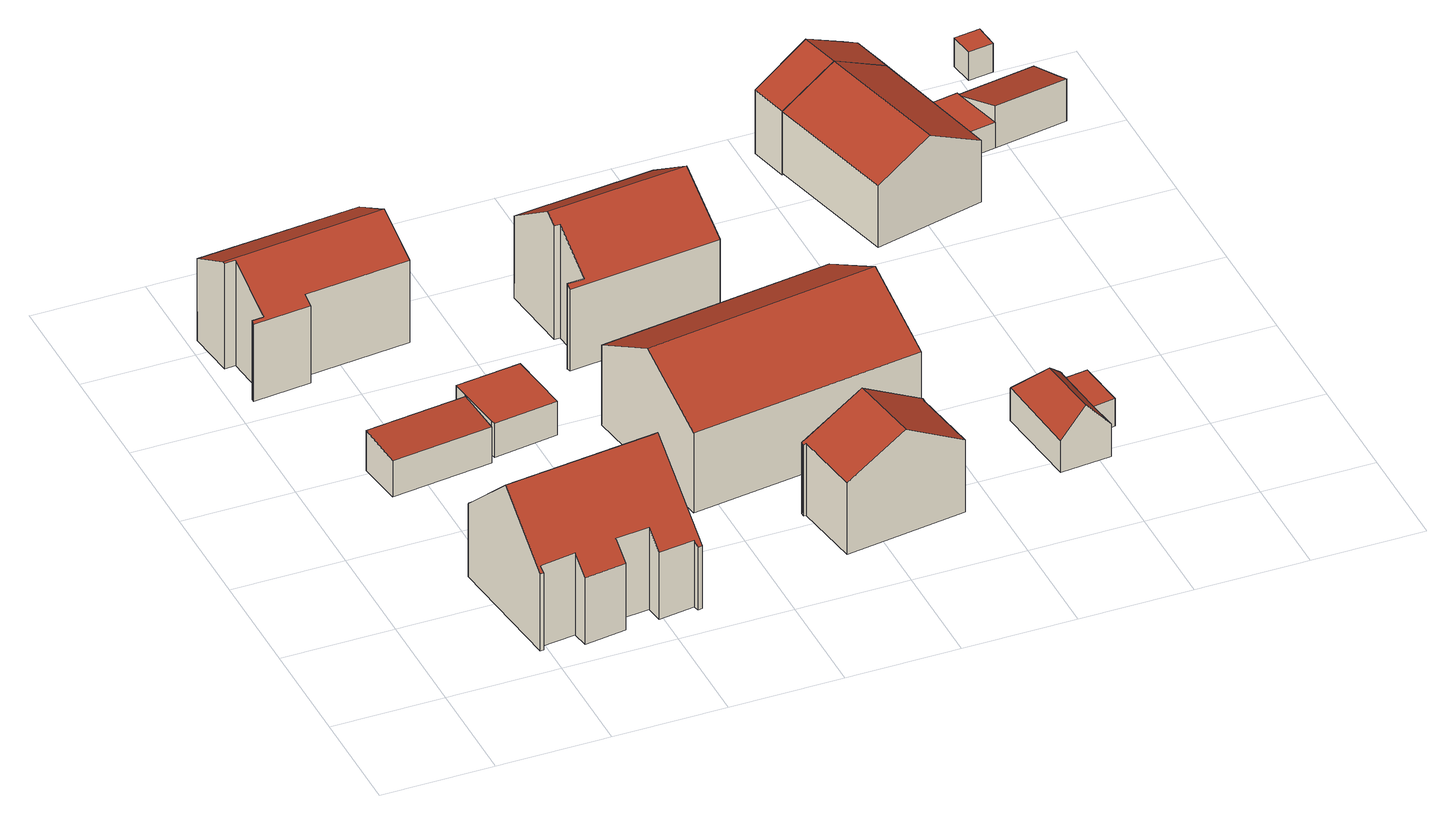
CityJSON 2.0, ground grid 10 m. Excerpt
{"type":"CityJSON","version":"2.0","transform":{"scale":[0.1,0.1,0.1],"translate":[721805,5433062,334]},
"CityObjects":{
"building1":{"type":"Building","attributes":{"Gemeindeschluessel":"09362000","HoeheDach":"348.920","HoeheGrund":"336.210","Methode":"2000","NiedrigsteTraufeDesGebaeudes":"342.277","Geometrietyp2DReferenz":"3000","measuredHeight":12.71,"function":"31001_1000","roofType":"3100"},"address":[{"Country":"Germany","Locality":"Regensburg","ThoroughfareName":"Großprüfening 22a"}],"geometry":[{"type":"Solid","lod":"2","boundaries":[[[[0,1,2,3]],[[4,5,6,7]],[[8,9,10,11]],[[12,13,14,15]],[[16,17,18,19]],[[20,21,22,23,24]],[[25,26,27,28]],[[29,30,22,21]],[[2,26,25,3]],[[18,17,27,26,2,1,10,9,31,23,22,30,14,13]],[[11,10,1,0]],[[31,9,8,7,6]],[[18,13,12,19]],[[23,31,6,5,24]],[[25,28,16,19,12,15,29,21,20,4,7,8,11,0,3]],[[15,14,30,29]],[[20,24,5,4]],[[27,17,16,28]]]],"semantics":{"surfaces":[{"type":"WallSurface","Flaeche":"21.110","Z_MAX":"6.536","Z_MAX_ASL":"342.746","Z_MIN":"0.000","Z_MIN_ASL":"336.210"},{"type":"WallSurface","Flaeche":"97.229","Z_MAX":"7.069","Z_MAX_ASL":"343.279","Z_MIN":"0.000","Z_MIN_ASL":"336.210"},{"type":"WallSurface","Flaeche":"2.434","Z_MAX":"6.069","Z_MAX_ASL":"342.279","Z_MIN":"0.000","Z_MIN_ASL":"336.210"},{"type":"WallSurface","Flaeche":"25.503","Z_MAX":"7.946","Z_MAX_ASL":"344.156","Z_MIN":"0.000","Z_MIN_ASL":"336.210"},{"type":"WallSurface","Flaeche":"23.901","Z_MAX":"6.527","Z_MAX_ASL":"342.737","Z_MIN":"0.000","Z_MIN_ASL":"336.210"},{"type":"WallSurface","Flaeche":"115.198","Z_MAX":"12.710","Z_MAX_ASL":"348.920","Z_MIN":"0.000","Z_MIN_ASL":"336.210"},{"type":"WallSurface","Flaeche":"24.637","Z_MAX":"7.948","Z_MAX_ASL":"344.158","Z_MIN":"0.000","Z_MIN_ASL":"336.210"},{"type":"WallSurface","Flaeche":"2.021","Z_MAX":"7.466","Z_MAX_ASL":"343.676","Z_MIN":"0.000","Z_MIN_ASL":"336.210"},{"type":"WallSurface","Flaeche":"10.824","Z_MAX":"7.946","Z_MAX_ASL":"344.156","Z_MIN":"0.000","Z_MIN_ASL":"336.210"},{"type":"RoofSurface","Dachneigung":"46.662","Dachorientierung":"175.339","Flaeche":"111.926","Z_MAX":"12.710","Z_MAX_ASL":"348.920","Z_MIN":"6.067","Z_MIN_ASL":"342.277"},{"type":"WallSurface","Flaeche":"3.098","Z_MAX":"6.533","Z_MAX_ASL":"342.743","Z_MIN":"0.000","Z_MIN_ASL":"336.210"},{"type":"WallSurface","Flaeche":"125.229","Z_MAX":"12.710","Z_MAX_ASL":"348.920","Z_MIN":"0.000","Z_MIN_ASL":"336.210"},{"type":"WallSurface","Flaeche":"10.894","Z_MAX":"7.946","Z_MAX_ASL":"344.156","Z_MIN":"0.000","Z_MIN_ASL":"336.210"},{"type":"RoofSurface","Dachneigung":"46.662","Dachorientierung":"355.339","Flaeche":"114.258","Z_MAX":"12.710","Z_MAX_ASL":"348.920","Z_MIN":"7.067","Z_MIN_ASL":"343.277"},{"type":"GroundSurface","Flaeche":"164.506","Z_MAX":"0.000","Z_MAX_ASL":"336.210","Z_MIN":"0.000","Z_MIN_ASL":"336.210"},{"type":"WallSurface","Flaeche":"3.863","Z_MAX":"7.937","Z_MAX_ASL":"344.147","Z_MIN":"0.000","Z_MIN_ASL":"336.210"},{"type":"WallSurface","Flaeche":"1.063","Z_MAX":"7.069","Z_MAX_ASL":"343.279","Z_MIN":"0.000","Z_MIN_ASL":"336.210"},{"type":"WallSurface","Flaeche":"10.897","Z_MAX":"7.948","Z_MAX_ASL":"344.158","Z_MIN":"0.000","Z_MIN_ASL":"336.210"}],"values":[[0,1,2,3,4,5,6,7,8,9,10,11,12,13,14,15,16,17]]}}]},
"building2":{"type":"Building","attributes":{"Gemeindeschluessel":"09362000","HoeheDach":"339.550","HoeheGrund":"335.730","Methode":"1000","NiedrigsteTraufeDesGebaeudes":"339.179","Geometrietyp2DReferenz":"3000","measuredHeight":3.82,"function":"31001_2000","roofType":"1000"},"geometry":[{"type":"Solid","lod":"2","boundaries":[[[[32,33,34,35]],[[36,32,35,37]],[[37,38,39,36]],[[37,35,34,38]],[[38,34,33,39]],[[39,33,32,36]]]],"semantics":{"surfaces":[{"type":"RoofSurface","Dachneigung":"84.867","Dachorientierung":"172.640","Flaeche":"37.493","Z_MAX":"3.820","Z_MAX_ASL":"339.550","Z_MIN":"3.449","Z_MIN_ASL":"339.179"},{"type":"WallSurface","Flaeche":"14.884","Z_MAX":"3.820","Z_MAX_ASL":"339.550","Z_MIN":"0.000","Z_MIN_ASL":"335.730"},{"type":"GroundSurface","Flaeche":"37.343","Z_MAX":"0.000","Z_MAX_ASL":"335.730","Z_MIN":"0.000","Z_MIN_ASL":"335.730"},{"type":"WallSurface","Flaeche":"34.706","Z_MAX":"3.820","Z_MAX_ASL":"339.550","Z_MIN":"0.000","Z_MIN_ASL":"335.730"},{"type":"WallSurface","Flaeche":"15.022","Z_MAX":"3.820","Z_MAX_ASL":"339.550","Z_MIN":"0.000","Z_MIN_ASL":"335.730"},{"type":"WallSurface","Flaeche":"31.303","Z_MAX":"3.452","Z_MAX_ASL":"339.182","Z_MIN":"0.000","Z_MIN_ASL":"335.730"}],"values":[[0,1,2,3,4,5]]}}]},
"building3":{"type":"Building","attributes":{"Gemeindeschluessel":"09362000","HoeheDach":"345.400","HoeheGrund":"334.962","Methode":"2000","NiedrigsteTraufeDesGebaeudes":"342.457","Geometrietyp2DReferenz":"3000","measuredHeight":10.44,"function":"31001_1000","roofType":"3100"},"address":[{"Country":"Germany","Locality":"Regensburg","ThoroughfareName":"Bei der Schanze 10a"}],"geometry":[{"type":"Solid","lod":"2","boundaries":[[[[40,41,42,43]],[[44,45,46,47,48,49,50,51,52,53]],[[54,46,45,55]],[[56,50,49,57]],[[58,52,51,59]],[[50,56,59,51]],[[60,44,53,61]],[[61,53,52,58]],[[54,43,42,47,46]],[[60,61,58,59,56,57,40,43,54,55]],[[48,47,42,41]],[[44,60,55,45]],[[40,57,49,48,41]]]],"semantics":{"surfaces":[{"type":"WallSurface","Flaeche":"116.426","Z_MAX":"8.015","Z_MAX_ASL":"342.977","Z_MIN":"0.000","Z_MIN_ASL":"334.962"},{"type":"RoofSurface","Dachneigung":"60.045","Dachorientierung":"174.421","Flaeche":"69.303","Z_MAX":"10.438","Z_MAX_ASL":"345.400","Z_MIN":"7.495","Z_MIN_ASL":"342.457"},{"type":"WallSurface","Flaeche":"76.322","Z_MAX":"8.086","Z_MAX_ASL":"343.048","Z_MIN":"0.000","Z_MIN_ASL":"334.962"},{"type":"WallSurface","Flaeche":"10.346","Z_MAX":"10.327","Z_MAX_ASL":"345.289","Z_MIN":"0.000","Z_MIN_ASL":"334.962"},{"type":"WallSurface","Flaeche":"7.799","Z_MAX":"7.716","Z_MAX_ASL":"342.678","Z_MIN":"0.000","Z_MIN_ASL":"334.962"},{"type":"WallSurface","Flaeche":"40.932","Z_MAX":"10.327","Z_MAX_ASL":"345.289","Z_MIN":"0.000","Z_MIN_ASL":"334.962"},{"type":"WallSurface","Flaeche":"38.235","Z_MAX":"7.509","Z_MAX_ASL":"342.471","Z_MIN":"0.000","Z_MIN_ASL":"334.962"},{"type":"WallSurface","Flaeche":"2.745","Z_MAX":"7.716","Z_MAX_ASL":"342.678","Z_MIN":"0.000","Z_MIN_ASL":"334.962"},{"type":"WallSurface","Flaeche":"76.570","Z_MAX":"10.438","Z_MAX_ASL":"345.400","Z_MIN":"0.000","Z_MIN_ASL":"334.962"},{"type":"GroundSurface","Flaeche":"121.386","Z_MAX":"0.000","Z_MAX_ASL":"334.962","Z_MIN":"0.000","Z_MIN_ASL":"334.962"},{"type":"RoofSurface","Dachneigung":"60.042","Dachorientierung":"354.426","Flaeche":"70.797","Z_MAX":"10.438","Z_MAX_ASL":"345.400","Z_MIN":"7.998","Z_MIN_ASL":"342.960"},{"type":"WallSurface","Flaeche":"7.799","Z_MAX":"8.072","Z_MAX_ASL":"343.034","Z_MIN":"0.000","Z_MIN_ASL":"334.962"},{"type":"WallSurface","Flaeche":"41.045","Z_MAX":"10.438","Z_MAX_ASL":"345.400","Z_MIN":"0.000","Z_MIN_ASL":"334.962"}],"values":[[0,1,2,3,4,5,6,7,8,9,10,11,12]]}}]},
"building4":{"type":"Building","attributes":{"Gemeindeschluessel":"09362000","HoeheDach":"339.787","HoeheGrund":"336.510","Methode":"1000","NiedrigsteTraufeDesGebaeudes":"339.787","Geometrietyp2DReferenz":"3000","measuredHeight":3.28,"function":"31001_2000","roofType":"1000"},"geometry":[{"type":"Solid","lod":"2","boundaries":[[[[62,63,64,65,66,67]],[[68,64,63,69]],[[70,71,72,68,69,73]],[[70,67,66,71]],[[72,65,64,68]],[[69,63,62,73]],[[73,62,67,70]],[[71,66,65,72]]]],"semantics":{"surfaces":[{"type":"RoofSurface","Dachneigung":"90.000","Dachorientierung":"-1.000","Flaeche":"34.132","Z_MAX":"3.277","Z_MAX_ASL":"339.787","Z_MIN":"3.277","Z_MIN_ASL":"339.787"},{"type":"WallSurface","Flaeche":"1.338","Z_MAX":"3.277","Z_MAX_ASL":"339.787","Z_MIN":"0.000","Z_MIN_ASL":"336.510"},{"type":"GroundSurface","Flaeche":"34.132","Z_MAX":"0.000","Z_MAX_ASL":"336.510","Z_MIN":"0.000","Z_MIN_ASL":"336.510"},{"type":"WallSurface","Flaeche":"18.885","Z_MAX":"3.277","Z_MAX_ASL":"339.787","Z_MIN":"0.000","Z_MIN_ASL":"336.510"},{"type":"WallSurface","Flaeche":"18.854","Z_MAX":"3.277","Z_MAX_ASL":"339.787","Z_MIN":"0.000","Z_MIN_ASL":"336.510"},{"type":"WallSurface","Flaeche":"13.544","Z_MAX":"3.277","Z_MAX_ASL":"339.787","Z_MIN":"0.000","Z_MIN_ASL":"336.510"},{"type":"WallSurface","Flaeche":"4.509","Z_MAX":"3.277","Z_MAX_ASL":"339.787","Z_MIN":"0.000","Z_MIN_ASL":"336.510"},{"type":"WallSurface","Flaeche":"19.346","Z_MAX":"3.277","Z_MAX_ASL":"339.787","Z_MIN":"0.000","Z_MIN_ASL":"336.510"}],"values":[[0,1,2,3,4,5,6,7]]}}]},
"building5":{"type":"Building","attributes":{"Gemeindeschluessel":"09362000","HoeheDach":"347.887","HoeheGrund":"337.760","Methode":"1000","NiedrigsteTraufeDesGebaeudes":"344.660","Geometrietyp2DReferenz":"3000","measuredHeight":10.13,"function":"31001_1000","roofType":"3100"},"address":[{"Country":"Germany","Locality":"Regensburg","ThoroughfareName":"Großprüfening 20d"}],"geometry":[{"type":"Solid","lod":"2","boundaries":[[[[74,75,76,77,78,79]],[[80,81,82,83,84,85,86,87]],[[80,87,88,77,76]],[[78,89,84,83,79]],[[74,82,81,75]],[[90,86,85,91]],[[80,76,75,81]],[[84,89,91,85]],[[90,91,89,78,77,88]],[[86,90,88,87]],[[82,74,79,83]]]],"semantics":{"surfaces":[{"type":"RoofSurface","Dachneigung":"60.100","Dachorientierung":"263.527","Flaeche":"41.371","Z_MAX":"10.127","Z_MAX_ASL":"347.887","Z_MIN":"6.900","Z_MIN_ASL":"344.660"},{"type":"GroundSurface","Flaeche":"71.745","Z_MAX":"-0.000","Z_MAX_ASL":"337.760","Z_MIN":"-0.000","Z_MIN_ASL":"337.760"},{"type":"WallSurface","Flaeche":"92.911","Z_MAX":"10.127","Z_MAX_ASL":"347.887","Z_MIN":"-0.000","Z_MIN_ASL":"337.760"},{"type":"WallSurface","Flaeche":"95.432","Z_MAX":"10.127","Z_MAX_ASL":"347.887","Z_MIN":"-0.000","Z_MIN_ASL":"337.760"},{"type":"WallSurface","Flaeche":"1.253","Z_MAX":"7.004","Z_MAX_ASL":"344.764","Z_MIN":"-0.000","Z_MIN_ASL":"337.760"},{"type":"WallSurface","Flaeche":"1.051","Z_MAX":"6.991","Z_MAX_ASL":"344.751","Z_MIN":"-0.000","Z_MIN_ASL":"337.760"},{"type":"WallSurface","Flaeche":"43.491","Z_MAX":"7.004","Z_MAX_ASL":"344.764","Z_MIN":"-0.000","Z_MIN_ASL":"337.760"},{"type":"WallSurface","Flaeche":"2.647","Z_MAX":"6.908","Z_MAX_ASL":"344.668","Z_MIN":"-0.000","Z_MIN_ASL":"337.760"},{"type":"RoofSurface","Dachneigung":"60.101","Dachorientierung":"83.527","Flaeche":"41.389","Z_MAX":"10.127","Z_MAX_ASL":"347.887","Z_MIN":"6.904","Z_MIN_ASL":"344.664"},{"type":"WallSurface","Flaeche":"43.451","Z_MAX":"7.014","Z_MAX_ASL":"344.774","Z_MIN":"-0.000","Z_MIN_ASL":"337.760"},{"type":"WallSurface","Flaeche":"2.568","Z_MAX":"6.901","Z_MAX_ASL":"344.662","Z_MIN":"-0.000","Z_MIN_ASL":"337.760"}],"values":[[0,1,2,3,4,5,6,7,8,9,10]]}}]},
"building6":{"type":"Building","attributes":{"Gemeindeschluessel":"09362000","HoeheDach":"348.583","HoeheGrund":"336.770","Methode":"1000","NiedrigsteTraufeDesGebaeudes":"344.588","Geometrietyp2DReferenz":"3000","measuredHeight":11.81,"function":"31001_1000","roofType":"3100"},"address":[{"Country":"Germany","Locality":"Regensburg","ThoroughfareName":"Großprüfening 20c"}],"geometry":[{"type":"Solid","lod":"2","boundaries":[[[[92,93,94,95]],[[96,92,95,97,98]],[[99,100,94,93,101]],[[98,97,100,99]],[[95,94,100,97]],[[99,101,96,98]],[[101,93,92,96]]]],"semantics":{"surfaces":[{"type":"RoofSurface","Dachneigung":"60.011","Dachorientierung":"174.211","Flaeche":"167.914","Z_MAX":"11.813","Z_MAX_ASL":"348.583","Z_MIN":"7.818","Z_MIN_ASL":"344.588"},{"type":"WallSurface","Flaeche":"135.895","Z_MAX":"11.813","Z_MAX_ASL":"348.583","Z_MIN":"0.000","Z_MIN_ASL":"336.770"},{"type":"WallSurface","Flaeche":"135.887","Z_MAX":"11.813","Z_MAX_ASL":"348.583","Z_MIN":"0.000","Z_MIN_ASL":"336.770"},{"type":"WallSurface","Flaeche":"164.315","Z_MAX":"7.818","Z_MAX_ASL":"344.588","Z_MIN":"0.000","Z_MIN_ASL":"336.770"},{"type":"RoofSurface","Dachneigung":"60.011","Dachorientierung":"354.211","Flaeche":"167.956","Z_MAX":"11.813","Z_MAX_ASL":"348.583","Z_MIN":"7.818","Z_MIN_ASL":"344.588"},{"type":"GroundSurface","Flaeche":"290.904","Z_MAX":"0.000","Z_MAX_ASL":"336.770","Z_MIN":"0.000","Z_MIN_ASL":"336.770"},{"type":"WallSurface","Flaeche":"164.237","Z_MAX":"7.818","Z_MAX_ASL":"344.588","Z_MIN":"0.000","Z_MIN_ASL":"336.770"}],"values":[[0,1,2,3,4,5,6]]}}]},
"building7":{"type":"Building","attributes":{"Gemeindeschluessel":"09362000","HoeheDach":"347.840","HoeheGrund":"336.031","Methode":"1000","NiedrigsteTraufeDesGebaeudes":"344.027","Geometrietyp2DReferenz":"3000","measuredHeight":11.81,"function":"31001_1000","roofType":"3100"},"address":[{"Country":"Germany","Locality":"Regensburg","ThoroughfareName":"Bei der Schanze 10"}],"geometry":[{"type":"Solid","lod":"2","boundaries":[[[[102,103,104,105]],[[106,107,108,109,110]],[[111,112,113,114,115]],[[116,117,105,104]],[[118,119,113,112]],[[114,109,108,115]],[[116,104,103,118,112,111,107,106]],[[117,110,109,114,113,119,102,105]],[[111,115,108,107]],[[117,116,106,110]],[[103,102,119,118]]]],"semantics":{"surfaces":[{"type":"WallSurface","Flaeche":"12.410","Z_MAX":"8.254","Z_MAX_ASL":"344.285","Z_MIN":"0.000","Z_MIN_ASL":"336.031"},{"type":"WallSurface","Flaeche":"105.801","Z_MAX":"11.809","Z_MAX_ASL":"347.840","Z_MIN":"0.000","Z_MIN_ASL":"336.031"},{"type":"WallSurface","Flaeche":"65.261","Z_MAX":"11.809","Z_MAX_ASL":"347.840","Z_MIN":"0.000","Z_MIN_ASL":"336.031"},{"type":"WallSurface","Flaeche":"2.859","Z_MAX":"8.254","Z_MAX_ASL":"344.285","Z_MIN":"0.000","Z_MIN_ASL":"336.031"},{"type":"WallSurface","Flaeche":"5.098","Z_MAX":"11.046","Z_MAX_ASL":"347.077","Z_MIN":"0.000","Z_MIN_ASL":"336.031"},{"type":"RoofSurface","Dachneigung":"54.543","Dachorientierung":"353.879","Flaeche":"82.320","Z_MAX":"11.809","Z_MAX_ASL":"347.840","Z_MIN":"7.996","Z_MIN_ASL":"344.027"},{"type":"GroundSurface","Flaeche":"132.668","Z_MAX":"0.000","Z_MAX_ASL":"336.031","Z_MIN":"0.000","Z_MIN_ASL":"336.031"},{"type":"RoofSurface","Dachneigung":"54.551","Dachorientierung":"173.884","Flaeche":"80.545","Z_MAX":"11.809","Z_MAX_ASL":"347.840","Z_MIN":"8.004","Z_MIN_ASL":"344.035"},{"type":"WallSurface","Flaeche":"100.438","Z_MAX":"8.011","Z_MAX_ASL":"344.042","Z_MIN":"0.000","Z_MIN_ASL":"336.031"},{"type":"WallSurface","Flaeche":"108.720","Z_MAX":"8.004","Z_MAX_ASL":"344.035","Z_MIN":"0.000","Z_MIN_ASL":"336.031"},{"type":"WallSurface","Flaeche":"37.825","Z_MAX":"11.045","Z_MAX_ASL":"347.076","Z_MIN":"0.000","Z_MIN_ASL":"336.031"}],"values":[[0,1,2,3,4,5,6,7,8,9,10]]}}]},
"building8":{"type":"Building","attributes":{"Gemeindeschluessel":"09362000","HoeheDach":"343.755","HoeheGrund":"338.020","Methode":"1000","NiedrigsteTraufeDesGebaeudes":"341.132","Geometrietyp2DReferenz":"3000","measuredHeight":5.74,"function":"31001_1000","roofType":"3200"},"address":[{"Country":"Germany","Locality":"Regensburg","ThoroughfareName":"Großprüfening 23"}],"geometry":[{"type":"Solid","lod":"2","boundaries":[[[[120,121,122,123,124]],[[125,126,127,128]],[[129,130,122,121]],[[131,132,133,134]],[[124,123,127,126]],[[120,135,131,134,129,121]],[[128,132,131,135,125]],[[123,122,130,133,132,128,127]],[[134,133,130,129]],[[125,135,120,124,126]]]],"semantics":{"surfaces":[{"type":"WallSurface","Flaeche":"20.250","Z_MAX":"5.735","Z_MAX_ASL":"343.755","Z_MIN":"0.000","Z_MIN_ASL":"338.020"},{"type":"RoofSurface","Dachneigung":"41.434","Dachorientierung":"357.357","Flaeche":"7.704","Z_MAX":"5.735","Z_MAX_ASL":"343.755","Z_MIN":"3.112","Z_MIN_ASL":"341.132"},{"type":"WallSurface","Flaeche":"9.534","Z_MAX":"3.191","Z_MAX_ASL":"341.211","Z_MIN":"0.000","Z_MIN_ASL":"338.020"},{"type":"WallSurface","Flaeche":"1.120","Z_MAX":"3.190","Z_MAX_ASL":"341.210","Z_MIN":"0.000","Z_MIN_ASL":"338.020"},{"type":"RoofSurface","Dachneigung":"41.433","Dachorientierung":"265.461","Flaeche":"23.295","Z_MAX":"5.735","Z_MAX_ASL":"343.755","Z_MIN":"3.126","Z_MIN_ASL":"341.146"},{"type":"GroundSurface","Flaeche":"35.903","Z_MAX":"0.000","Z_MAX_ASL":"338.020","Z_MIN":"0.000","Z_MIN_ASL":"338.020"},{"type":"WallSurface","Flaeche":"14.143","Z_MAX":"3.242","Z_MAX_ASL":"341.262","Z_MIN":"0.000","Z_MIN_ASL":"338.020"},{"type":"RoofSurface","Dachneigung":"41.433","Dachorientierung":"85.461","Flaeche":"23.256","Z_MAX":"5.735","Z_MAX_ASL":"343.755","Z_MIN":"3.187","Z_MIN_ASL":"341.207"},{"type":"WallSurface","Flaeche":"14.620","Z_MAX":"3.191","Z_MAX_ASL":"341.211","Z_MIN":"0.000","Z_MIN_ASL":"338.020"},{"type":"WallSurface","Flaeche":"25.602","Z_MAX":"3.245","Z_MAX_ASL":"341.265","Z_MIN":"0.000","Z_MIN_ASL":"338.020"}],"values":[[0,1,2,3,4,5,6,7,8,9]]}}]},
"building9":{"type":"Building","attributes":{"Gemeindeschluessel":"09362000","HoeheDach":"340.902","HoeheGrund":"338.220","Methode":"3100","NiedrigsteTraufeDesGebaeudes":"340.902","Geometrietyp2DReferenz":"3000","measuredHeight":2.68,"function":"31001_2000","roofType":"1000"},"geometry":[{"type":"Solid","lod":"2","boundaries":[[[[136,137,138,139]],[[140,141,142,143]],[[139,138,143,142]],[[137,140,143,138]],[[141,136,139,142]],[[141,140,137,136]]]],"semantics":{"surfaces":[{"type":"WallSurface","Flaeche":"12.053","Z_MAX":"2.682","Z_MAX_ASL":"340.902","Z_MIN":"0.000","Z_MIN_ASL":"338.220"},{"type":"WallSurface","Flaeche":"12.297","Z_MAX":"2.682","Z_MAX_ASL":"340.902","Z_MIN":"0.000","Z_MIN_ASL":"338.220"},{"type":"GroundSurface","Flaeche":"10.072","Z_MAX":"0.000","Z_MAX_ASL":"338.220","Z_MIN":"0.000","Z_MIN_ASL":"338.220"},{"type":"WallSurface","Flaeche":"5.959","Z_MAX":"2.682","Z_MAX_ASL":"340.902","Z_MIN":"0.000","Z_MIN_ASL":"338.220"},{"type":"WallSurface","Flaeche":"5.955","Z_MAX":"2.682","Z_MAX_ASL":"340.902","Z_MIN":"0.000","Z_MIN_ASL":"338.220"},{"type":"RoofSurface","Dachneigung":"90.000","Dachorientierung":"-1.000","Flaeche":"10.072","Z_MAX":"2.682","Z_MAX_ASL":"340.902","Z_MIN":"2.682","Z_MIN_ASL":"340.902"}],"values":[[0,1,2,3,4,5]]}}]},
"building10":{"type":"Building","attributes":{"Gemeindeschluessel":"09362000","HoeheDach":"346.110","HoeheGrund":"337.380","Methode":"2000","NiedrigsteTraufeDesGebaeudes":"343.386","Geometrietyp2DReferenz":"3000","measuredHeight":8.73,"function":"31001_1000","roofType":"3100"},"address":[{"Country":"Germany","Locality":"Regensburg","ThoroughfareName":"Bei der Schanze 9"}],"geometry":[{"type":"Solid","lod":"2","boundaries":[[[[144,145,146,147,148]],[[149,150,151,152,153]],[[148,147,154,155]],[[152,151,146,145]],[[144,148,155,156,149,153]],[[154,147,146,151,150]],[[153,152,145,144]],[[154,150,149,156,155]]]],"semantics":{"surfaces":[{"type":"WallSurface","Flaeche":"75.008","Z_MAX":"8.730","Z_MAX_ASL":"346.110","Z_MIN":"-0.000","Z_MIN_ASL":"337.380"},{"type":"WallSurface","Flaeche":"74.794","Z_MAX":"8.730","Z_MAX_ASL":"346.110","Z_MIN":"-0.000","Z_MIN_ASL":"337.380"},{"type":"WallSurface","Flaeche":"16.175","Z_MAX":"6.008","Z_MAX_ASL":"343.389","Z_MIN":"-0.000","Z_MIN_ASL":"337.380"},{"type":"RoofSurface","Dachneigung":"61.883","Dachorientierung":"258.539","Flaeche":"72.614","Z_MAX":"8.730","Z_MAX_ASL":"346.110","Z_MIN":"6.017","Z_MIN_ASL":"343.397"},{"type":"GroundSurface","Flaeche":"127.941","Z_MAX":"-0.000","Z_MAX_ASL":"337.380","Z_MIN":"-0.000","Z_MIN_ASL":"337.380"},{"type":"RoofSurface","Dachneigung":"61.883","Dachorientierung":"78.539","Flaeche":"72.446","Z_MAX":"8.730","Z_MAX_ASL":"346.110","Z_MIN":"6.006","Z_MIN_ASL":"343.386"},{"type":"WallSurface","Flaeche":"76.002","Z_MAX":"6.017","Z_MAX_ASL":"343.397","Z_MIN":"-0.000","Z_MIN_ASL":"337.380"},{"type":"WallSurface","Flaeche":"59.327","Z_MAX":"6.024","Z_MAX_ASL":"343.405","Z_MIN":"-0.000","Z_MIN_ASL":"337.380"}],"values":[[0,1,2,3,4,5,6,7]]}}]},
"building11":{"type":"Building","attributes":{"Gemeindeschluessel":"09362000","HoeheDach":"346.110","HoeheGrund":"337.240","Methode":"2000","NiedrigsteTraufeDesGebaeudes":"343.396","Geometrietyp2DReferenz":"3000","measuredHeight":8.87,"function":"31001_2000","roofType":"3100"},"geometry":[{"type":"Solid","lod":"2","boundaries":[[[[157,145,158,159]],[[157,159,160,161,162]],[[160,163,164,161]],[[160,159,158,165,163]],[[146,145,157,162,147]],[[147,162,161,164]],[[147,164,163,165,146]],[[145,146,165,158]]]],"semantics":{"surfaces":[{"type":"WallSurface","Flaeche":"22.107","Z_MAX":"6.158","Z_MAX_ASL":"343.398","Z_MIN":"0.000","Z_MIN_ASL":"337.240"},{"type":"GroundSurface","Flaeche":"37.655","Z_MAX":"0.000","Z_MAX_ASL":"337.240","Z_MIN":"0.000","Z_MIN_ASL":"337.240"},{"type":"WallSurface","Flaeche":"9.294","Z_MAX":"6.915","Z_MAX_ASL":"344.155","Z_MIN":"0.000","Z_MIN_ASL":"337.240"},{"type":"WallSurface","Flaeche":"67.217","Z_MAX":"8.870","Z_MAX_ASL":"346.110","Z_MIN":"0.000","Z_MIN_ASL":"337.240"},{"type":"WallSurface","Flaeche":"76.495","Z_MAX":"8.870","Z_MAX_ASL":"346.110","Z_MIN":"0.000","Z_MIN_ASL":"337.240"},{"type":"WallSurface","Flaeche":"23.435","Z_MAX":"6.157","Z_MAX_ASL":"343.397","Z_MIN":"0.000","Z_MIN_ASL":"337.240"},{"type":"RoofSurface","Dachneigung":"61.949","Dachorientierung":"76.371","Flaeche":"21.647","Z_MAX":"8.870","Z_MAX_ASL":"346.110","Z_MIN":"6.157","Z_MIN_ASL":"343.397"},{"type":"RoofSurface","Dachneigung":"61.943","Dachorientierung":"256.380","Flaeche":"21.021","Z_MAX":"8.870","Z_MAX_ASL":"346.110","Z_MIN":"6.156","Z_MIN_ASL":"343.396"}],"values":[[0,1,2,3,4,5,6,7]]}}]},
"building12":{"type":"Building","attributes":{"Gemeindeschluessel":"09362000","HoeheDach":"342.002","HoeheGrund":"337.900","Methode":"2000","NiedrigsteTraufeDesGebaeudes":"340.218","Geometrietyp2DReferenz":"3000","measuredHeight":4.1,"function":"31001_2000","roofType":"2100"},"geometry":[{"type":"Solid","lod":"2","boundaries":[[[[166,167,168,169,170]],[[167,171,168]],[[172,173,174,175]],[[172,175,176,168,171,177]],[[178,167,166,179]],[[179,166,170,180]],[[175,174,180,170,169,176]],[[176,169,168]],[[173,172,177,181]],[[174,173,181,178,179,180]],[[181,177,171,167,178]]]],"semantics":{"surfaces":[{"type":"RoofSurface","Dachneigung":"90.000","Dachorientierung":"-1.000","Flaeche":"23.552","Z_MAX":"2.490","Z_MAX_ASL":"340.390","Z_MIN":"2.490","Z_MIN_ASL":"340.390"},{"type":"WallSurface","Flaeche":"3.569","Z_MAX":"4.102","Z_MAX_ASL":"342.002","Z_MIN":"2.490","Z_MIN_ASL":"340.390"},{"type":"WallSurface","Flaeche":"11.361","Z_MAX":"3.696","Z_MAX_ASL":"341.596","Z_MIN":"0.000","Z_MIN_ASL":"337.900"},{"type":"RoofSurface","Dachneigung":"69.951","Dachorientierung":"350.277","Flaeche":"36.155","Z_MAX":"4.102","Z_MAX_ASL":"342.002","Z_MIN":"2.318","Z_MIN_ASL":"340.218"},{"type":"WallSurface","Flaeche":"11.987","Z_MAX":"2.490","Z_MAX_ASL":"340.390","Z_MIN":"0.000","Z_MIN_ASL":"337.900"},{"type":"WallSurface","Flaeche":"12.217","Z_MAX":"2.490","Z_MAX_ASL":"340.390","Z_MIN":"0.000","Z_MIN_ASL":"337.900"},{"type":"WallSurface","Flaeche":"28.682","Z_MAX":"2.490","Z_MAX_ASL":"340.390","Z_MIN":"0.000","Z_MIN_ASL":"337.900"},{"type":"WallSurface","Flaeche":"0.041","Z_MAX":"2.490","Z_MAX_ASL":"340.390","Z_MIN":"2.318","Z_MIN_ASL":"340.218"},{"type":"WallSurface","Flaeche":"4.304","Z_MAX":"4.099","Z_MAX_ASL":"341.999","Z_MIN":"0.000","Z_MIN_ASL":"337.900"},{"type":"GroundSurface","Flaeche":"57.519","Z_MAX":"0.000","Z_MAX_ASL":"337.900","Z_MIN":"0.000","Z_MIN_ASL":"337.900"},{"type":"WallSurface","Flaeche":"27.473","Z_MAX":"4.102","Z_MAX_ASL":"342.002","Z_MIN":"0.000","Z_MIN_ASL":"337.900"}],"values":[[0,1,2,3,4,5,6,7,8,9,10]]}}]},
"building13":{"type":"Building","attributes":{"Gemeindeschluessel":"09362000","HoeheDach":"340.842","HoeheGrund":"338.020","Methode":"3100","NiedrigsteTraufeDesGebaeudes":"340.842","Geometrietyp2DReferenz":"3000","measuredHeight":2.82,"function":"31001_2000","roofType":"1000"},"geometry":[{"type":"Solid","lod":"2","boundaries":[[[[182,183,184,185]],[[185,184,186,187]],[[187,186,188,189]],[[184,183,188,186]],[[183,182,189,188]],[[182,185,187,189]]]],"semantics":{"surfaces":[{"type":"RoofSurface","Dachneigung":"90.000","Dachorientierung":"-1.000","Flaeche":"4.979","Z_MAX":"2.822","Z_MAX_ASL":"340.842","Z_MIN":"2.822","Z_MIN_ASL":"340.842"},{"type":"WallSurface","Flaeche":"6.225","Z_MAX":"2.822","Z_MAX_ASL":"340.842","Z_MIN":"0.000","Z_MIN_ASL":"338.020"},{"type":"GroundSurface","Flaeche":"4.979","Z_MAX":"0.000","Z_MAX_ASL":"338.020","Z_MIN":"0.000","Z_MIN_ASL":"338.020"},{"type":"WallSurface","Flaeche":"6.369","Z_MAX":"2.822","Z_MAX_ASL":"340.842","Z_MIN":"0.000","Z_MIN_ASL":"338.020"},{"type":"WallSurface","Flaeche":"6.228","Z_MAX":"2.822","Z_MAX_ASL":"340.842","Z_MIN":"0.000","Z_MIN_ASL":"338.020"},{"type":"WallSurface","Flaeche":"6.368","Z_MAX":"2.822","Z_MAX_ASL":"340.842","Z_MIN":"0.000","Z_MIN_ASL":"338.020"}],"values":[[0,1,2,3,4,5]]}}]}
},
"vertices":[
[222,19,22],[222,19,87],[190,15,87],[190,15,22],[75,128,22],[75,128,93],[212,144,93],[212,144,22],[227,15,22],[227,15,83],[223,14,83],[223,14,22],[121,22,22],[121,22,102],[89,18,101],[89,18,22],[160,12,22],[160,12,87],[123,7,87],[123,7,22],[74,127,22],[87,13,22],[87,13,97],[81,68,149],[74,127,93],[188,30,22],[188,30,102],[158,27,102],[158,27,22],[90,13,22],[90,13,97],[219,85,149],
[64,255,52],[154,266,52],[149,307,56],[59,296,56],[64,255,17],[59,296,17],[149,307,17],[154,266,17],
[9,518,10],[9,518,90],[154,531,90],[154,531,10],[69,430,85],[68,440,90],[162,449,90],[158,490,114],[13,475,114],[14,474,113],[24,475,113],[28,429,87],[18,428,87],[18,425,85],[162,449,10],[68,440,10],[24,475,10],[14,474,10],[18,428,10],[28,429,10],[69,430,10],[18,425,10],
[149,307,58],[154,266,58],[155,262,58],[212,270,58],[205,328,58],[147,321,58],[155,262,25],[154,266,25],[147,321,25],[205,328,25],[212,270,25],[149,307,25],
[341,77,107],[343,77,108],[352,16,108],[406,24,139],[396,89,139],[341,81,107],[352,16,38],[343,77,38],[341,77,38],[341,81,38],[452,98,38],[452,94,38],[451,94,38],[460,32,38],[460,32,108],[452,98,107],[451,94,108],[452,94,107],
[268,128,106],[476,157,106],[466,226,146],[258,196,146],[268,128,28],[248,265,106],[248,265,28],[456,294,28],[456,294,106],[476,157,28],
[272,356,103],[272,356,20],[257,355,20],[257,355,103],[393,366,20],[381,472,20],[381,472,100],[387,419,138],[393,366,100],[256,459,20],[263,395,20],[263,395,131],[262,406,138],[256,459,100],[258,351,20],[258,351,100],[268,395,20],[268,395,131],
[549,48,40],[594,52,40],[594,52,72],[572,50,98],[549,48,71],[540,128,71],[540,127,73],[565,107,98],[584,131,73],[590,82,40],[590,82,72],[585,131,40],[585,131,72],[585,127,72],[585,127,40],[540,128,40],
[607,130,69],[612,86,69],[612,86,42],[607,130,42],[590,82,69],[585,127,69],[585,127,42],[590,82,42],
[509,512,34],[509,512,94],[559,524,121],[609,536,94],[609,536,34],[638,414,34],[638,414,94],[589,402,121],[539,390,94],[539,390,34],[615,510,94],[615,510,34],[626,462,34],
[509,512,32],[501,547,94],[501,547,32],[586,569,32],[600,573,32],[609,536,32],[586,569,102],[600,573,94],[550,560,121],
[626,462,64],[674,470,64],[663,513,64],[662,518,64],[615,510,64],[674,470,80],[738,492,76],[738,492,39],[733,530,39],[733,530,62],[662,518,62],[740,481,80],[674,470,39],[626,462,39],[615,510,39],[740,481,39],
[687,582,68],[690,560,68],[712,563,68],[710,585,68],[712,563,40],[710,585,40],[690,560,40],[687,582,40]
]}
